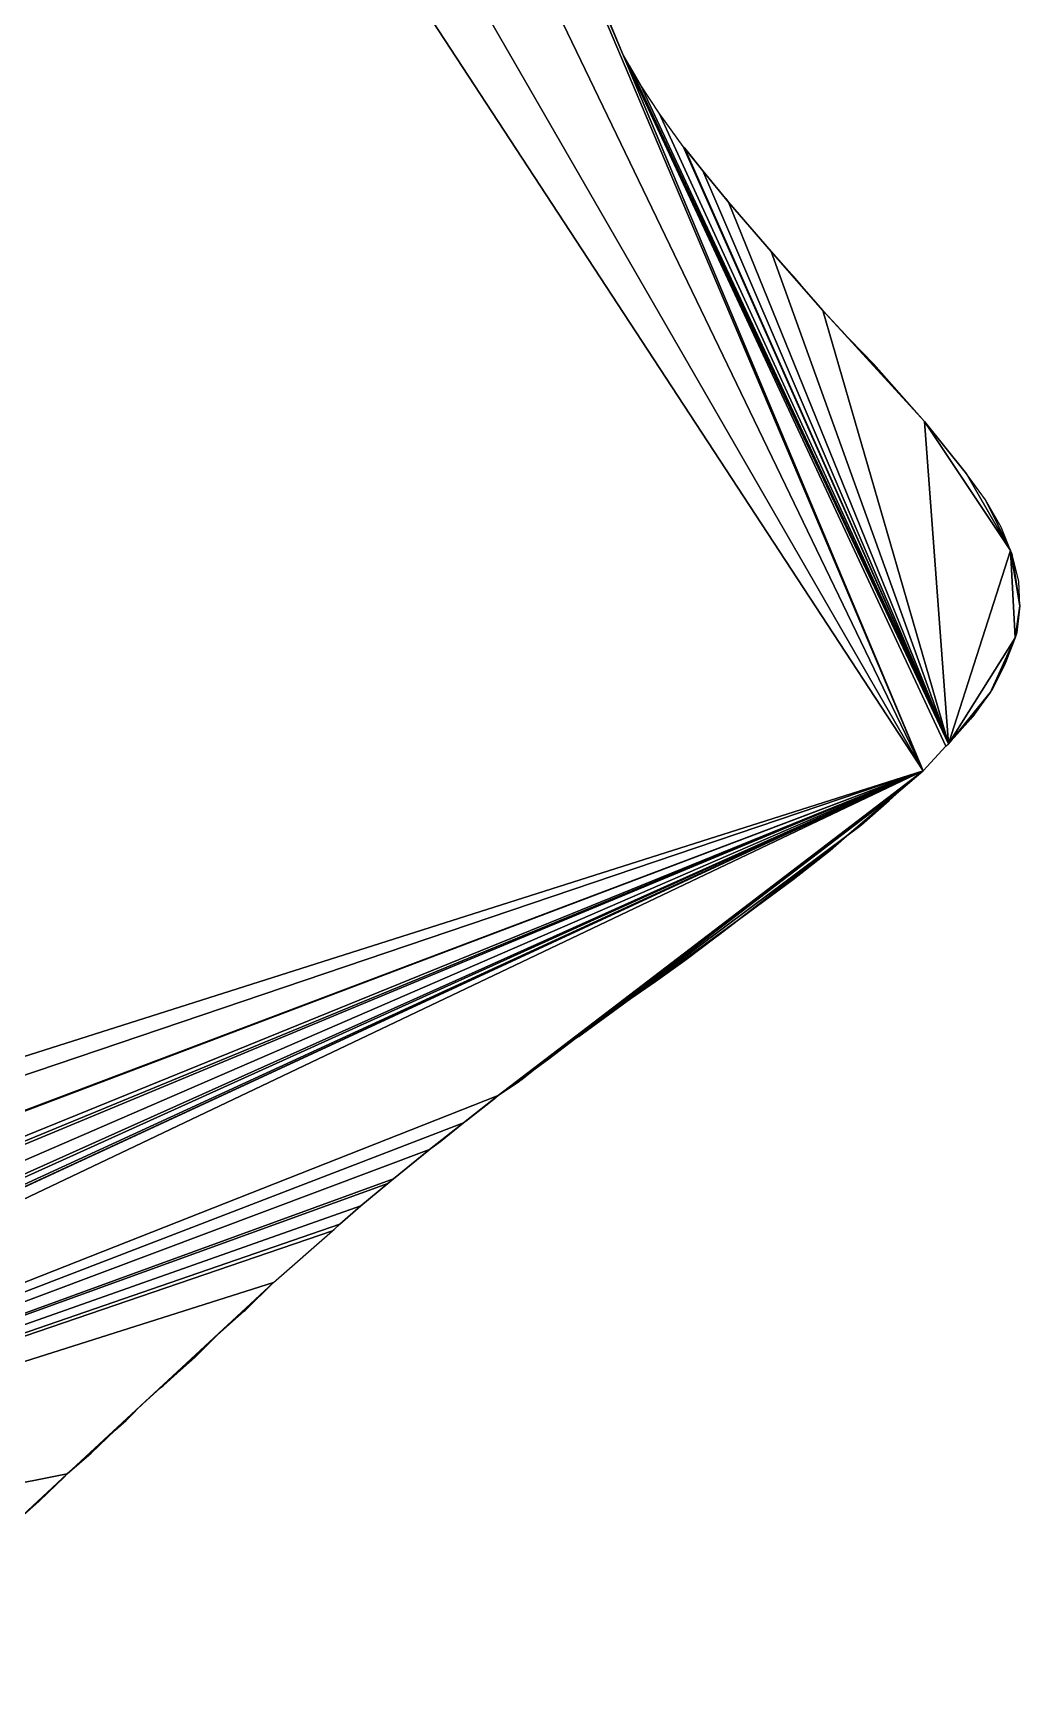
# Model space of a CAD drawing. Extents: x -96 to 96, y -91 to 94.
# Drawn here: x 70.3 to 89.31, y -70.46 to -38.6 of the extents above; entities that cross this region are included whole.
import ezdxf

# ---------------------------------------------------------------- set-up
doc = ezdxf.new("R2010")
doc.units = 0

msp = doc.modelspace()

# ---------------------------------------------------------------- linework, layer by layer
for points in [[(61.057, 9.573, 104), (62, 0, 104), (87.445, -52.815, 104)], [(61.057, 9.573, 104), (87.445, -52.815, 104), (81.653, -38.99, 104)], [(61.057, 9.573, 104), (81.653, -38.99, 104), (81.323, -38.202, 104)], [(62, 0, 104), (61.268, -7.43, 104), (87.445, -52.815, 104)], [(61.268, -7.43, 104), (60.809, -12.096, 104), (87.445, -52.815, 104)], [(60.809, -12.096, 104), (53.024, -63.76, 104), (87.445, -52.815, 104)], [(81.653, -38.99, 104), (81.327, -38.21, 104), (81.323, -38.202, 104)], [(87.935, -52.295, 104), (81.779, -39.215, 104), (81.653, -38.99, 104)], [(87.882, -52.344, 104), (87.935, -52.295, 104), (81.653, -38.99, 104)], [(87.445, -52.815, 104), (87.882, -52.344, 104), (81.653, -38.99, 104)], [(81.999, -39.593, 104), (81.956, -39.516, 104), (81.779, -39.215, 104)], [(87.935, -52.295, 104), (81.999, -39.593, 104), (81.779, -39.215, 104)], [(87.935, -52.295, 104), (82.357, -40.138, 104), (81.999, -39.593, 104)], [(87.935, -52.295, 104), (82.823, -40.781, 104), (82.357, -40.138, 104)], [(87.935, -52.295, 104), (82.846, -40.811, 104), (82.823, -40.781, 104)], [(83.198, -41.254, 104), (82.861, -40.83, 104), (82.846, -40.811, 104)], [(87.935, -52.295, 104), (83.198, -41.254, 104), (82.846, -40.811, 104)], [(83.693, -41.855, 104), (83.64, -41.785, 104), (83.198, -41.254, 104)], [(87.935, -52.295, 104), (83.693, -41.855, 104), (83.198, -41.254, 104)], [(83.693, -41.855, 104), (83.683, -41.84, 104), (83.64, -41.785, 104)], [(84.516, -42.806, 104), (84.476, -42.758, 104), (83.693, -41.855, 104)], [(87.935, -52.295, 104), (84.516, -42.806, 104), (83.693, -41.855, 104)], [(85.086, -43.454, 104), (84.931, -43.275, 104), (84.516, -42.806, 104)], [(85.512, -43.943, 104), (85.086, -43.454, 104), (84.516, -42.806, 104)], [(87.935, -52.295, 104), (85.512, -43.943, 104), (84.516, -42.806, 104)], [(85.086, -43.454, 104), (84.973, -43.32, 104), (84.931, -43.275, 104)], [(85.973, -44.445, 104), (85.952, -44.42, 104), (85.512, -43.943, 104)], [(87.468, -46.086, 104), (85.973, -44.445, 104), (85.512, -43.943, 104)], [(87.935, -52.295, 104), (87.468, -46.086, 104), (85.512, -43.943, 104)], [(87.468, -46.086, 104), (86.03, -44.506, 104), (85.973, -44.445, 104)], [(87.468, -46.086, 104), (86.493, -44.98, 104), (86.03, -44.506, 104)], [(87.468, -46.086, 104), (86.541, -45.033, 104), (86.493, -44.98, 104)], [(88.281, -47.09, 104), (88.074, -46.829, 104), (87.468, -46.086, 104)], [(89.129, -48.569, 104), (88.281, -47.09, 104), (87.468, -46.086, 104)], [(87.935, -52.295, 104), (89.129, -48.569, 104), (87.468, -46.086, 104)], [(89.129, -48.569, 104), (88.644, -47.596, 104), (88.281, -47.09, 104)], [(89.129, -48.569, 104), (88.947, -48.118, 104), (88.644, -47.596, 104)], [(87.935, -52.295, 104), (89.218, -50.256, 104), (89.129, -48.569, 104)], [(89.304, -49.637, 104), (89.155, -48.626, 104), (89.129, -48.569, 104)], [(89.218, -50.256, 104), (89.304, -49.637, 104), (89.129, -48.569, 104)], [(89.304, -49.637, 104), (89.289, -49.161, 104), (89.155, -48.626, 104)], [(89.218, -50.256, 104), (89.247, -50.155, 104), (89.304, -49.637, 104)], [(89.247, -50.155, 104), (89.309, -49.683, 104), (89.304, -49.637, 104)], [(87.935, -52.295, 104), (88.739, -51.3, 104), (89.218, -50.256, 104)], [(88.739, -51.3, 104), (89.01, -50.778, 104), (89.218, -50.256, 104)], [(89.01, -50.778, 104), (89.039, -50.727, 104), (89.218, -50.256, 104)], [(89.218, -50.256, 104), (89.238, -50.205, 104), (89.247, -50.155, 104)], [(88.739, -51.3, 104), (88.78, -51.249, 104), (89.01, -50.778, 104)], [(87.935, -52.295, 104), (88.357, -51.824, 104), (88.739, -51.3, 104)], [(88.357, -51.824, 104), (88.406, -51.772, 104), (88.739, -51.3, 104)], [(87.445, -52.815, 104), (87.882, -52.344, 104), (87.882, -52.344, 104)], [(87.882, -52.344, 104), (87.882, -52.344, 104), (87.882, -52.344, 104)], [(50.431, -70.458, 104), (79.258, -59.077, 104), (87.445, -52.815, 104)], [(50.946, -69.732, 104), (50.431, -70.458, 104), (87.445, -52.815, 104)], [(50.954, -69.717, 104), (50.946, -69.732, 104), (87.445, -52.815, 104)], [(51.03, -69.585, 104), (50.954, -69.717, 104), (87.445, -52.815, 104)], [(51.253, -69.198, 104), (51.03, -69.585, 104), (87.445, -52.815, 104)], [(51.357, -69.018, 104), (51.253, -69.198, 104), (87.445, -52.815, 104)], [(51.69, -68.326, 104), (51.357, -69.018, 104), (87.445, -52.815, 104)], [(52.006, -67.558, 104), (51.69, -68.326, 104), (87.445, -52.815, 104)], [(52.055, -67.412, 104), (52.006, -67.558, 104), (87.445, -52.815, 104)], [(52.13, -67.183, 104), (52.055, -67.412, 104), (87.445, -52.815, 104)], [(52.497, -66.064, 104), (52.13, -67.183, 104), (87.445, -52.815, 104)], [(52.498, -66.059, 104), (52.497, -66.064, 104), (87.445, -52.815, 104)], [(52.506, -66.027, 104), (52.498, -66.059, 104), (87.445, -52.815, 104)], [(52.879, -64.533, 104), (52.506, -66.027, 104), (87.445, -52.815, 104)], [(53.024, -63.76, 104), (52.879, -64.533, 104), (87.445, -52.815, 104)], [(79.258, -59.077, 104), (87.015, -53.182, 104), (87.445, -52.815, 104)], [(79.258, -59.077, 104), (80.756, -57.973, 104), (87.015, -53.182, 104)], [(80.756, -57.973, 104), (85.974, -54.072, 104), (87.015, -53.182, 104)], [(85.974, -54.072, 104), (86.79, -53.387, 104), (87.015, -53.182, 104)], [(86.79, -53.387, 104), (86.855, -53.333, 104), (87.015, -53.182, 104)], [(85.974, -54.072, 104), (86.256, -53.858, 104), (86.79, -53.387, 104)], [(80.756, -57.973, 104), (83.887, -55.689, 104), (85.974, -54.072, 104)], [(83.887, -55.689, 104), (84.94, -54.91, 104), (85.974, -54.072, 104)], [(84.94, -54.91, 104), (85.652, -54.355, 104), (85.974, -54.072, 104)], [(85.974, -54.072, 104), (86.223, -53.884, 104), (86.256, -53.858, 104)], [(83.887, -55.689, 104), (83.93, -55.658, 104), (84.94, -54.91, 104)], [(80.756, -57.973, 104), (81.811, -57.208, 104), (83.887, -55.689, 104)], [(81.811, -57.208, 104), (83.458, -56.017, 104), (83.887, -55.689, 104)], [(83.458, -56.017, 104), (83.502, -55.987, 104), (83.887, -55.689, 104)], [(81.811, -57.208, 104), (82.852, -56.477, 104), (83.458, -56.017, 104)], [(81.811, -57.208, 104), (82.289, -56.882, 104), (82.852, -56.477, 104)], [(80.756, -57.973, 104), (80.765, -57.966, 104), (81.811, -57.208, 104)], [(80.765, -57.966, 104), (80.809, -57.937, 104), (81.811, -57.208, 104)], [(79.258, -59.077, 104), (80.233, -58.371, 104), (80.756, -57.973, 104)], [(80.233, -58.371, 104), (80.234, -58.371, 104), (80.755, -57.973, 104)], [(80.233, -58.371, 104), (80.755, -57.973, 104), (80.756, -57.973, 104)], [(80.756, -57.973, 104), (80.756, -57.973, 104), (80.755, -57.973, 104)], [(80.756, -57.973, 104), (80.765, -57.966, 104), (80.756, -57.973, 104)], [(79.258, -59.077, 104), (79.97, -58.561, 104), (80.233, -58.371, 104)], [(79.258, -59.077, 104), (79.719, -58.76, 104), (79.97, -58.561, 104)], [(79.719, -58.76, 104), (79.97, -58.561, 104), (79.97, -58.561, 104)], [(79.719, -58.76, 104), (79.97, -58.561, 104), (79.719, -58.76, 104)], [(79.97, -58.561, 104), (80.233, -58.371, 104), (79.97, -58.561, 104)], [(79.258, -59.077, 104), (79.707, -58.77, 104), (79.719, -58.76, 104)], [(79.258, -59.077, 104), (79.661, -58.805, 104), (79.707, -58.77, 104)], [(79.719, -58.76, 104), (79.707, -58.77, 104), (79.719, -58.76, 104)], [(50.431, -70.458, 104), (78.59, -59.601, 104), (79.258, -59.077, 104)], [(78.59, -59.601, 104), (79.139, -59.172, 104), (79.258, -59.077, 104)], [(78.59, -59.601, 104), (78.619, -59.579, 104), (79.139, -59.172, 104)], [(78.619, -59.579, 104), (79.107, -59.197, 104), (79.139, -59.172, 104)], [(78.619, -59.579, 104), (78.632, -59.57, 104), (79.107, -59.197, 104)], [(78.632, -59.57, 104), (78.64, -59.564, 104), (79.107, -59.197, 104)], [(78.64, -59.564, 104), (78.64, -59.564, 104), (79.107, -59.197, 104)], [(79.139, -59.172, 104), (79.19, -59.136, 104), (79.258, -59.077, 104)], [(78.59, -59.601, 104), (78.605, -59.589, 104), (78.619, -59.579, 104)], [(78.64, -59.564, 104), (78.632, -59.57, 104), (78.64, -59.564, 104)], [(50.431, -70.458, 104), (77.933, -60.12, 104), (78.59, -59.601, 104)], [(77.933, -60.12, 104), (78.146, -59.963, 104), (78.59, -59.601, 104)], [(77.933, -60.12, 104), (77.933, -60.12, 104), (78.59, -59.601, 104)], [(78.59, -59.601, 104), (78.59, -59.601, 104), (78.146, -59.963, 104)], [(78.146, -59.963, 104), (78.59, -59.601, 104), (78.146, -59.963, 104)], [(78.59, -59.601, 104), (78.605, -59.589, 104), (78.59, -59.601, 104)], [(50.431, -70.458, 104), (77.241, -60.68, 104), (77.933, -60.12, 104)], [(77.241, -60.68, 104), (77.919, -60.132, 104), (77.933, -60.12, 104)], [(77.241, -60.68, 104), (77.919, -60.132, 104), (77.919, -60.132, 104)], [(77.241, -60.68, 104), (77.919, -60.132, 104), (77.241, -60.68, 104)], [(77.933, -60.12, 104), (77.933, -60.12, 104), (77.919, -60.132, 104)], [(77.919, -60.132, 104), (77.933, -60.12, 104), (77.919, -60.132, 104)], [(77.933, -60.12, 104), (78.146, -59.963, 104), (78.146, -59.963, 104)], [(77.933, -60.12, 104), (77.933, -60.12, 104), (77.933, -60.12, 104)], [(78.146, -59.963, 104), (78.146, -59.963, 104), (78.146, -59.963, 104)], [(50.431, -70.458, 104), (77.13, -60.77, 104), (77.241, -60.68, 104)], [(50.431, -70.458, 104), (76.61, -61.203, 104), (77.13, -60.77, 104)], [(76.61, -61.203, 104), (76.61, -61.203, 104), (77.13, -60.77, 104)], [(77.13, -60.77, 104), (76.61, -61.203, 104), (77.13, -60.77, 104)], [(77.13, -60.77, 104), (77.192, -60.721, 104), (77.241, -60.68, 104)], [(77.192, -60.721, 104), (77.13, -60.77, 104), (77.13, -60.77, 104)], [(77.192, -60.721, 104), (77.13, -60.77, 104), (77.192, -60.721, 104)], [(77.241, -60.68, 104), (77.241, -60.68, 104), (77.192, -60.721, 104)], [(77.192, -60.721, 104), (77.241, -60.68, 104), (77.192, -60.721, 104)], [(50.431, -70.458, 104), (76.21, -61.56, 104), (76.61, -61.203, 104)], [(76.61, -61.203, 104), (76.21, -61.56, 104), (76.61, -61.203, 104)], [(50.431, -70.458, 104), (76.066, -61.688, 104), (76.21, -61.56, 104)], [(50.431, -70.458, 104), (74.931, -62.683, 104), (76.066, -61.688, 104)], [(76.066, -61.688, 104), (76.099, -61.66, 104), (76.21, -61.56, 104)], [(50.431, -70.458, 104), (70.956, -66.372, 104), (74.931, -62.683, 104)], [(70.956, -66.372, 104), (73.841, -63.698, 104), (74.931, -62.683, 104)], [(73.841, -63.698, 104), (74.365, -63.236, 104), (74.931, -62.683, 104)], [(73.841, -63.698, 104), (74.931, -62.683, 104), (74.931, -62.683, 104)], [(74.365, -63.236, 104), (74.386, -63.218, 104), (74.931, -62.683, 104)], [(74.386, -63.218, 104), (74.931, -62.683, 104), (74.386, -63.218, 104)], [(74.365, -63.236, 104), (74.386, -63.218, 104), (74.386, -63.218, 104)], [(70.956, -66.372, 104), (72.351, -65.08, 104), (73.841, -63.698, 104)], [(72.351, -65.08, 104), (72.755, -64.709, 104), (73.841, -63.698, 104)], [(72.755, -64.709, 104), (73.455, -64.087, 104), (73.841, -63.698, 104)], [(72.755, -64.709, 104), (73.415, -64.125, 104), (73.455, -64.087, 104)], [(72.755, -64.709, 104), (73.404, -64.136, 104), (73.415, -64.125, 104)], [(72.755, -64.709, 104), (72.81, -64.664, 104), (73.404, -64.136, 104)], [(73.404, -64.136, 104), (73.404, -64.136, 104), (72.81, -64.664, 104)], [(72.81, -64.664, 104), (73.404, -64.136, 104), (72.81, -64.664, 104)], [(73.404, -64.136, 104), (73.415, -64.125, 104), (73.404, -64.136, 104)], [(72.755, -64.709, 104), (72.81, -64.664, 104), (72.81, -64.664, 104)], [(72.755, -64.709, 104), (72.81, -64.664, 104), (72.755, -64.709, 104)], [(72.351, -65.08, 104), (72.351, -65.08, 104), (72.755, -64.709, 104)], [(72.755, -64.709, 104), (72.755, -64.709, 104), (72.351, -65.08, 104)], [(70.956, -66.372, 104), (71.882, -65.526, 104), (72.351, -65.08, 104)], [(71.882, -65.526, 104), (72.088, -65.339, 104), (72.351, -65.08, 104)], [(72.088, -65.339, 104), (72.205, -65.223, 104), (72.351, -65.08, 104)], [(72.351, -65.08, 104), (72.205, -65.223, 104), (72.351, -65.08, 104)], [(70.956, -66.372, 104), (71.414, -65.971, 104), (71.882, -65.526, 104)], [(71.414, -65.971, 104), (71.882, -65.526, 104), (71.882, -65.526, 104)], [(71.414, -65.971, 104), (71.882, -65.526, 104), (71.414, -65.971, 104)], [(71.882, -65.526, 104), (71.987, -65.431, 104), (72.088, -65.339, 104)], [(71.882, -65.526, 104), (71.987, -65.431, 104), (71.882, -65.526, 104)], [(71.414, -65.971, 104), (71.414, -65.971, 104), (70.956, -66.372, 104)], [(70.956, -66.372, 104), (71.414, -65.971, 104), (70.956, -66.372, 104)], [(50.431, -70.458, 104), (69.819, -67.43, 104), (70.956, -66.372, 104)], [(69.819, -67.43, 104), (70.895, -66.433, 104), (70.956, -66.372, 104)], [(69.819, -67.43, 104), (70.415, -66.895, 104), (70.895, -66.433, 104)], [(70.895, -66.433, 104), (70.895, -66.433, 104), (70.956, -66.372, 104)], [(70.956, -66.372, 104), (70.895, -66.433, 104), (70.895, -66.433, 104)], [(70.956, -66.372, 104), (70.895, -66.433, 104), (70.956, -66.372, 104)], [(70.895, -66.433, 104), (70.895, -66.433, 104), (70.895, -66.433, 104)]]:
    msp.add_3dface(points)

doc.saveas('drawing.dxf')
